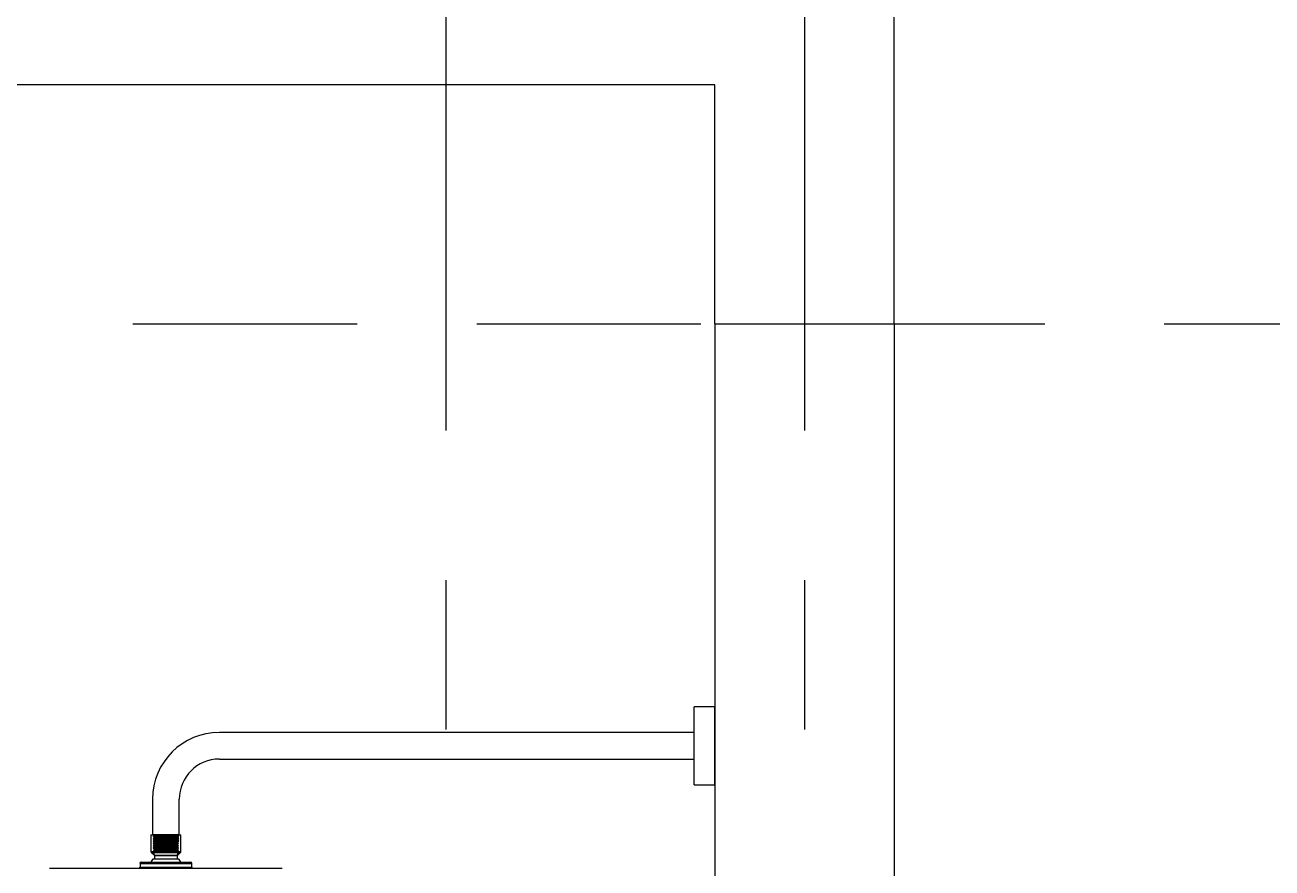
# Model space of a CAD drawing. Header units: metres. Extents: x -58 to 722, y -1100 to 345.
# Drawn here: x 209.802 to 210.845, y -481.25 to -480.545 of the extents above; entities that cross this region are included whole.
import ezdxf

# ---------------------------------------------------------------- set-up
doc = ezdxf.new("R2010")
doc.units = ezdxf.units.M
doc.header["$MEASUREMENT"] = 0
for name, pattern in [('CENTER2', [1.125, 0.75, -0.125, 0.125, -0.125]), ('CENTERX2', [4, 2.5, -0.5, 0.5, -0.5]), ('HIDDEN2', [0.1875, 0.125, -0.0625])]:
    doc.linetypes.add(name, pattern=pattern)
for name, color, linetype in [('A-MOBILIARIO SANITARIO', 124, 'Continuous'), ('FSR_ARQ_007PROYECCIONES', 200, 'HIDDEN2'), ('FSR_ARQ_010MUROBAJO', 33, 'Continuous'), ('FSR_ARQ_016EJES', 135, 'CENTER2'), ('LOSA', 1, 'Continuous')]:
    doc.layers.add(name, color=color, linetype=linetype)

msp = doc.modelspace()

# ---------------------------------------------------------------- linework, layer by layer
at = {"layer": 'A-MOBILIARIO SANITARIO', "lineweight": -2}
for p, q in [((210.3618, -481.18), (210.3618, -481.1148)), ((210.379, -481.1148), (210.3618, -481.1148)), ((210.379, -481.18), (210.379, -481.1148)), ((210.2014, -481.1362), (209.9646, -481.1363)), ((210.3618, -481.1363), (210.2014, -481.1362)), ((209.9646, -481.1585), (210.2014, -481.1585)), ((210.2014, -481.1585), (210.3618, -481.1586)), ((210.3618, -481.18), (210.379, -481.18)), ((209.9088, -481.192), (209.9088, -481.2219)), ((209.9311, -481.2219), (209.9311, -481.192)), ((209.9074, -481.2219), (209.9324, -481.2219)), ((209.9074, -481.2219), (209.9074, -481.2359)), ((209.9311, -481.2219), (209.9088, -481.2219)), ((209.9102, -481.2223), (209.9092, -481.2233)), ((209.9306, -481.2233), (209.9092, -481.2233)), ((209.9092, -481.2233), (209.9102, -481.2243)), ((209.9102, -481.2243), (209.9092, -481.2252)), ((209.9306, -481.2252), (209.9092, -481.2252)), ((209.9092, -481.2252), (209.9102, -481.2262)), ((209.9102, -481.2262), (209.9092, -481.2272)), ((209.9098, -481.2219), (209.9102, -481.2223)), ((209.9296, -481.2223), (209.9102, -481.2223)), ((209.9296, -481.2243), (209.9102, -481.2243)), ((209.9296, -481.2262), (209.9102, -481.2262)), ((209.9296, -481.2223), (209.93, -481.2219)), ((209.9306, -481.2233), (209.9296, -481.2223)), ((209.9296, -481.2243), (209.9306, -481.2233)), ((209.9306, -481.2252), (209.9296, -481.2243)), ((209.9296, -481.2262), (209.9306, -481.2252)), ((209.9306, -481.2272), (209.9296, -481.2262)), ((209.9324, -481.2359), (209.9324, -481.2219)), ((209.9074, -481.2359), (209.9324, -481.2359)), ((209.9077, -481.2366), (209.9321, -481.2366)), ((209.9077, -481.2366), (209.9103, -481.2391)), ((209.9306, -481.2272), (209.9092, -481.2272)), ((209.9092, -481.2272), (209.9103, -481.2282)), ((209.9103, -481.2282), (209.9093, -481.2292)), ((209.9305, -481.2292), (209.9093, -481.2292)), ((209.9093, -481.2292), (209.9103, -481.2301)), ((209.9103, -481.2301), (209.9093, -481.2311)), ((209.9305, -481.2311), (209.9093, -481.2311)), ((209.9093, -481.2311), (209.9104, -481.2321)), ((209.9104, -481.2321), (209.9094, -481.2331)), ((209.9304, -481.2331), (209.9094, -481.2331)), ((209.9094, -481.2331), (209.9104, -481.2341)), ((209.9104, -481.2341), (209.9095, -481.235)), ((209.9304, -481.235), (209.9095, -481.235)), ((209.9095, -481.235), (209.9105, -481.236)), ((209.9105, -481.236), (209.9095, -481.237)), ((209.9296, -481.2282), (209.9103, -481.2282)), ((209.9295, -481.2301), (209.9103, -481.2301)), ((209.9294, -481.2321), (209.9104, -481.2321)), ((209.9294, -481.2341), (209.9104, -481.2341)), ((209.9293, -481.236), (209.9105, -481.236)), ((209.9293, -481.236), (209.9304, -481.235)), ((209.9303, -481.237), (209.9293, -481.236)), ((209.9294, -481.2321), (209.9305, -481.2311)), ((209.9304, -481.2331), (209.9294, -481.2321)), ((209.9294, -481.2341), (209.9304, -481.2331)), ((209.9304, -481.235), (209.9294, -481.2341)), ((209.9295, -481.2301), (209.9305, -481.2292)), ((209.9305, -481.2311), (209.9295, -481.2301)), ((209.9295, -481.2391), (209.9321, -481.2366)), ((209.9296, -481.2282), (209.9306, -481.2272)), ((209.9305, -481.2292), (209.9296, -481.2282)), ((209.8983, -481.2457), (209.9415, -481.2457)), ((209.8983, -481.2457), (209.8983, -481.2488)), ((209.8991, -481.2448), (209.9407, -481.2448)), ((209.9092, -481.2418), (209.9306, -481.2418)), ((209.9303, -481.237), (209.9095, -481.237)), ((209.9095, -481.237), (209.9105, -481.2392)), ((209.9103, -481.2391), (209.9295, -481.2391)), ((209.9103, -481.2391), (209.9103, -481.2418)), ((209.9293, -481.2392), (209.9105, -481.2392)), ((209.9293, -481.2392), (209.9303, -481.237)), ((209.9295, -481.2418), (209.9295, -481.2391)), ((209.9415, -481.2488), (209.9415, -481.2457)), ((209.8226, -481.2496), (210.0172, -481.2496)), ((209.8983, -481.2488), (209.9415, -481.2488))]:
    msp.add_line(p, q, dxfattribs=at)
for centre, radius, start, end in [((209.9646, -481.192), 0.0558, 90, 180), ((209.9646, -481.192), 0.0335, 90, 180), ((209.9083, -481.2359), 0.000851, 180, 232.6961), ((209.9315, -481.2359), 0.000851, 307.3039, 0), ((209.8991, -481.2457), 0.000851, 90, 180), ((209.9199, -481.2509), 0.014, 139.5404, 154.3276), ((209.9199, -481.2509), 0.014, 25.6724, 40.4596), ((209.9407, -481.2457), 0.000851, 0, 90), ((209.8974, -481.2488), 0.000851, 270, 0), ((209.9424, -481.2488), 0.000851, 180, 270)]:
    msp.add_arc(centre, radius, start, end, dxfattribs=at)
at = {"layer": 'FSR_ARQ_007PROYECCIONES', "ltscale": 1.5}
msp.add_line((193.7923, -480.7946), (216.1629, -480.7946), dxfattribs=at)
at = {"layer": 'FSR_ARQ_010MUROBAJO', "ltscale": 0.005}
for p, q in [((210.379, -480.7946), (210.379, -483.3446)), ((210.529, -480.7946), (210.529, -483.3446))]:
    msp.add_line(p, q, dxfattribs=at)
at = {"layer": 'FSR_ARQ_016EJES', "linetype": 'CENTERX2', "ltscale": 0.25}
for p, q in [((210.154, -475.2588), (210.154, -489.2593)), ((210.454, -475.2588), (210.454, -489.2593))]:
    msp.add_line(p, q, dxfattribs=at)
at = {"layer": 'LOSA', "ltscale": 0.005}
for p, q in [((210.529, -480.7946), (210.529, -480.4946)), ((210.379, -480.5946), (208.579, -480.5946)), ((210.379, -480.7946), (210.379, -480.5946)), ((210.379, -480.7946), (210.529, -480.7946))]:
    msp.add_line(p, q, dxfattribs=at)

doc.saveas('drawing.dxf')
